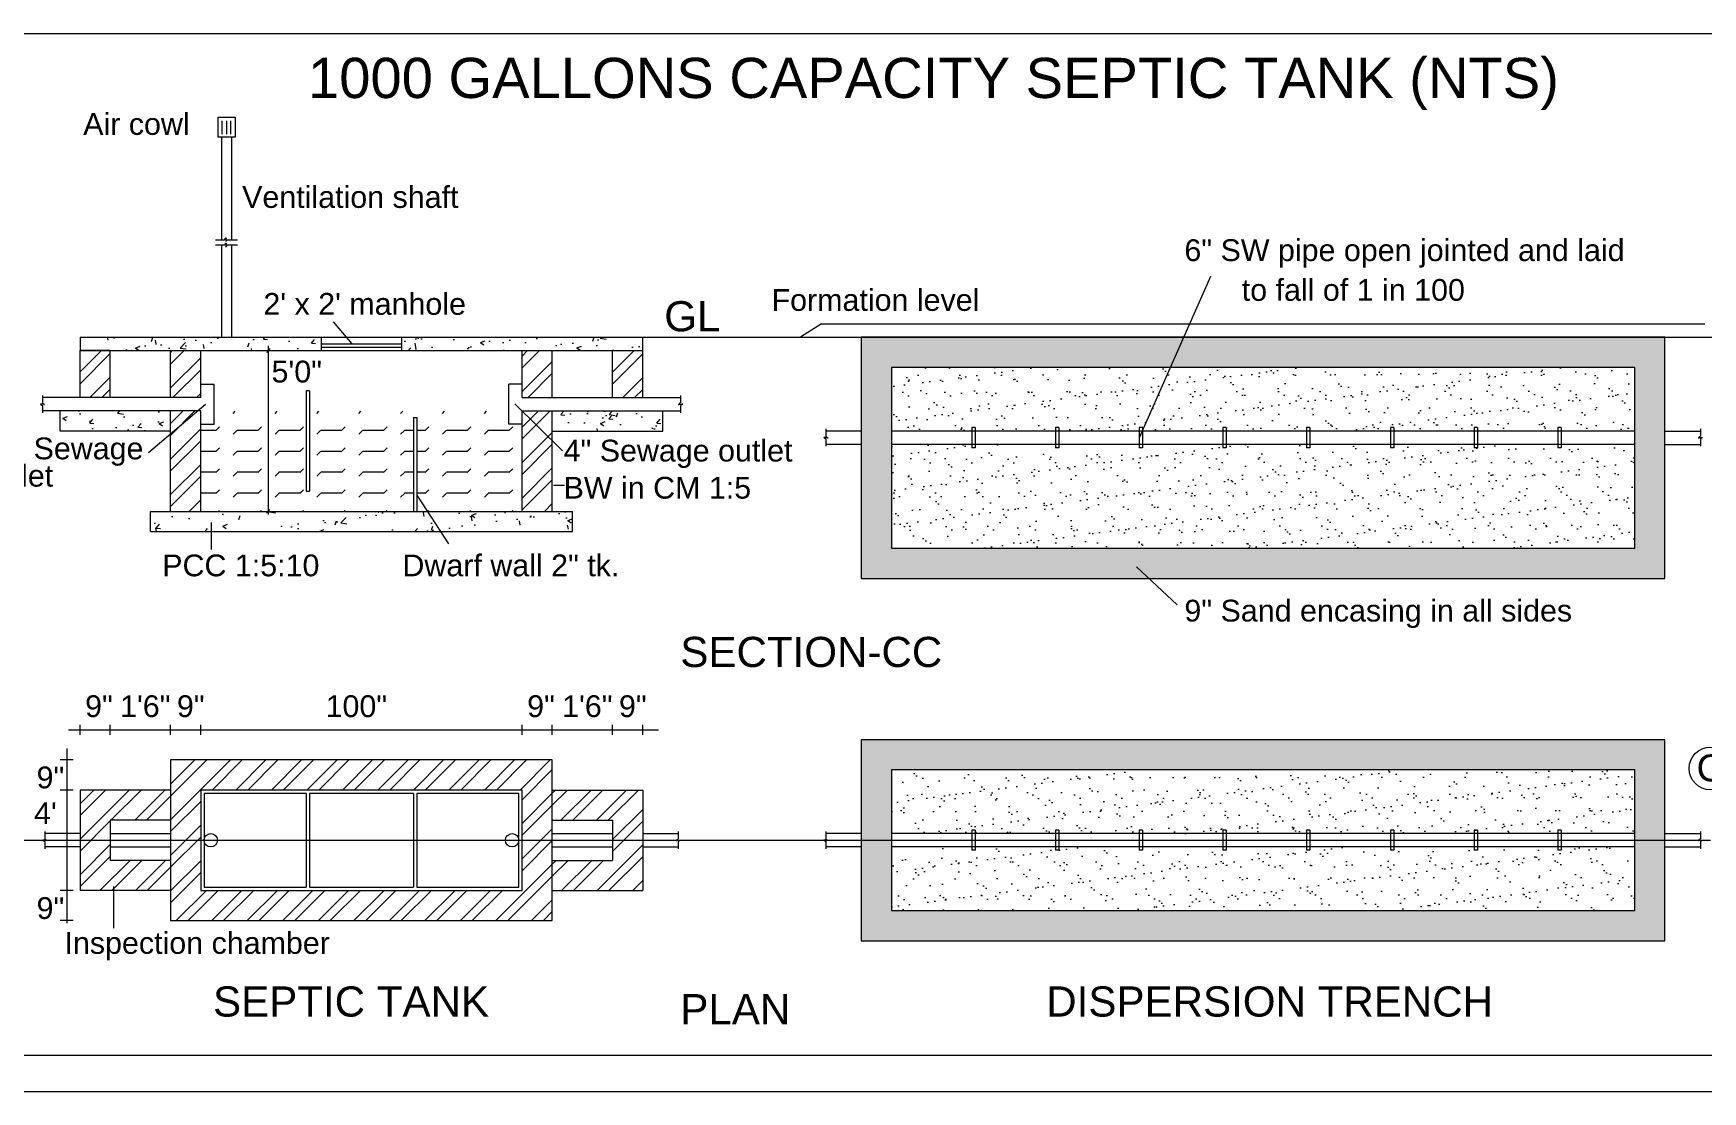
# Model space of a CAD drawing. Header units: metres. Extents: x -1560643 to -1560434, y 43491 to 43663.
# Drawn here: x -1560598.19 to -1560582.86, y 43491.02 to 43500.73 of the extents above; entities that cross this region are included whole.
import ezdxf

# ---------------------------------------------------------------- set-up
doc = ezdxf.new("R2010")
doc.units = ezdxf.units.M
doc.header["$LTSCALE"] = 750
doc.header["$MEASUREMENT"] = 0
doc.linetypes.add('ACAD_ISO04W100', pattern=[30, 24, -3, 0, -3])
doc.layers.get('0').update_dxf_attribs({"lineweight": 5})
doc.layers.add('BLK_1_FLR_0_DRINKING_WATER', color=7, linetype='Continuous', lineweight=5)
doc.styles.add('bold', font='arial.ttf')
doc.styles.add('regular', font='arial.ttf', dxfattribs={"height": 15})
pattern_1 = [(44.99999999999999, (-3821.634355768896, -3526.185797673607), (-6.420507353598072, 6.420507353598066), []), (44.99999999999999, (-3817.354017540348, -3526.185797673607), (-6.420507353598072, 6.420507353598066), [])]
pattern_2 = [(37.49999999999998, (-3821.634355768896, -3526.185797673607), (-0.1143955424361501, 3.499099855124366), [0, -2.76031044733947, 0, -3.087189316103352, 0, -2.950989787451737]), (7.499999999999998, (-3821.634355768896, -3526.185797673607), (3.213903374347723, 5.124999518270808), [0, -1.489114846591028, 0, -2.487911390036229, 0, -0.9533967005613292]), (327.5, (-3823.868028038793, -3526.185797673607), (5.655262049664378, 0.0102768056579845), [0, -0.9079968576774582, 0, -3.26878868763885, 0, -4.267585231084054]), (317.5, (-3823.868028038793, -3526.185797673607), (5.459107021464498, 1.593853310041168), [0, -0.4539984288387287, 0, -2.142872584118796, 0, -2.451591515729135])]
pattern_3 = [(37.49999999999998, (-3821.634355768896, -3526.185797673607), (-0.3050547798297337, 9.330932946998303), [0, -7.36082785957192, 0, -8.23250484294228, 0, -7.869306099871298]), (7.499999999999998, (-3821.634355768896, -3526.185797673607), (8.570408998260598, 13.66666538205548), [0, -3.970972924242742, 0, -6.634430373429949, 0, -2.542391201496878]), (327.5, (-3827.590815155272, -3526.185797673607), (15.080698799105, 0.0274048150879588), [0, -2.421324953806555, 0, -8.716769833703601, 0, -11.38022728289081]), (317.5, (-3827.590815155272, -3526.185797673607), (14.55761872390533, 4.25027549344312), [0, -1.210662476903274, 0, -5.714326890983462, 0, -6.537577375277692])]

# ---------------------------------------------------------------- blocks, each defined once
blk = doc.blocks.new('A$C52BB42CC')
h = blk.add_hatch()
h.set_pattern_fill('AR-CONC', color=256, scale=2.421324953806555, style=0)
h.set_pattern_definition([(49.99999999999996, (-3821.634355768896, -3459.991526558658), (17.36719978503051, -1.519433103379945), [1.815993715354915, -19.97593086890407]), (355, (-3821.634355768896, -3459.991526558658), (-3.359620664510951, 18.21301583384833), [1.452794972283935, -15.9807446951233]), (100.4513999999994, (-3820.187089165746, -3460.118145872995), (14.00759201955363, 16.69357167333149), [1.543357126073694, -16.9769289195021]), (46.18419999999993, (-3821.634355768896, -3455.148876651044), (25.84137382763949, -4.007753197243157), [2.723990573032352, -29.9638963033558]), (96.63559999999941, (-3819.48090816915, -3455.482857435394), (22.63122132337425, 23.58655908760149), [2.31503576175024, -25.46538931142679]), (351.1842000000001, (-3821.634355768896, -3455.148876651044), (22.63120291125426, 23.58657676387617), [2.179192458425903, -23.97111704268494]), (20.99999999999998, (-3819.213030815096, -3456.359539127948), (14.45305940397542, -9.748711668418972), [1.815993715354889, -19.97593086890388]), (326, (-3819.213030815096, -3456.359539127948), (5.891454848254505, 17.5582389932589), [1.452794972283929, -15.98074469512324]), (71.45140000000002, (-3818.008609714889, -3457.171932536425), (20.34452017337299, 7.8095114004743), [1.543357126073708, -16.97692891950228]), (37.49999999999998, (-3821.634355768896, -3459.991526558658), (0.2944296111443323, 8.060441952505856), [0, -15.78703869881873, 0, -16.2228771905039, 0, -16.04127781896841]), (7.499999999999998, (-3821.634355768896, -3459.991526558658), (6.369768355950224, 9.549989200543187), [0, -9.249461323541023, 0, -15.42383995574773, 0, -6.113845508361539]), (327.5, (-3827.033910415877, -3459.991526558658), (12.92557585606061, -0.5461267376035988), [0, -6.053312384516389, 0, -18.88633463969114, 0, -25.06071327189785]), (317.5, (-3829.455235369664, -3459.991526558658), (14.12083224543576, 2.423866917216048), [0, -7.869306099871298, 0, -12.54246326071794, 0, -17.79673841047817])])
h.paths.add_polyline_path([(1993.065151622373, 293.426417326129), (1993.065151622373, 298.2690672337376), (1905.897453285317, 298.2690672337376), (1905.897453285317, 293.426417326129)])
h.paths.add_polyline_path([(1876.841553839651, 293.426417326129), (1876.841553839651, 298.2690672337376), (1789.673855502595, 298.2690672337376), (1789.673855502595, 293.426417326129)])
h.paths.add_polyline_path([(1822.361742378998, 264.3705178804448), (1822.361742378998, 271.6344927418686), (1782.409880641208, 271.6344927418686), (1782.409880641208, 264.3705178804448)])
h.paths.add_polyline_path([(1967.641239607386, 228.0506435733478), (1967.641239607386, 235.3146184347643), (1815.097767517611, 235.3146184347643), (1815.097767517611, 228.0506435733478)])
h.paths.add_polyline_path([(2000.329126483819, 264.3705178804448), (2000.329126483819, 271.6344927418686), (1960.37726474597, 271.6344927418686), (1960.37726474597, 264.3705178804448)])
h = blk.add_hatch()
h.set_pattern_fill('AR-SAND', color=256, scale=1.815993715354916, style=0)
h.set_pattern_definition(pattern_2)
h.paths.add_polyline_path([(2362.611846664629, 211.1013688967032), (2362.611846664629, 298.2690672337376), (2072.052852207882, 298.2690672337376), (2072.052852207882, 211.1013688967032)])
h.paths.add_polyline_path([(2351.715884372534, 221.997331188828), (2351.715884372534, 287.3731049416056), (2082.948814500007, 287.3731049416056), (2082.948814500007, 221.997331188828)], flags=16)
h = blk.add_hatch()
h.set_pattern_fill('ANSI32', color=256, scale=24.21324953806556, style=0)
h.set_pattern_definition([(44.99999999999999, (-3821.634355768896, -3459.991526558658), (-6.420507353598072, 6.420507353598066), []), (44.99999999999999, (-3817.354017540348, -3459.991526558658), (-6.420507353598072, 6.420507353598066), [])])
h.paths.add_polyline_path([(1833.257704671123, 293.426417326129), (1822.361742378998, 293.426417326129), (1822.361742378998, 276.4771426494808), (1833.257704671123, 276.4771426494808)])
h.paths.add_polyline_path([(1833.257704671123, 271.6344927418686), (1822.361742378998, 271.6344927418686), (1822.361742378998, 235.3146184347643), (1833.257704671123, 235.3146184347643)])
h.paths.add_polyline_path([(1800.569817794749, 293.426417326129), (1789.673855502595, 293.426417326129), (1789.673855502595, 276.4771426494808), (1800.569817794749, 276.4771426494808)])
h.paths.add_polyline_path([(1960.37726474597, 293.426417326129), (1949.481302453874, 293.426417326129), (1949.481302453816, 276.4771426494808), (1960.37726474597, 276.4771426494808)])
h.paths.add_polyline_path([(1960.37726474597, 271.6344927418686), (1949.481302453816, 271.6344927418686), (1949.481302453816, 235.3146184347643), (1960.37726474597, 235.3146184347643)])
h.paths.add_polyline_path([(1993.065151622373, 293.426417326129), (1982.169189330278, 293.426417326129), (1982.169189330278, 276.4771426494808), (1993.065151622373, 276.4771426494808)])
h = blk.add_hatch()
h.set_pattern_fill('AR-SAND', color=256, scale=4.842649907613111, style=0)
h.set_pattern_definition(pattern_3)
h.paths.add_polyline_path([(2082.948814500007, 287.3731049416128), (2082.948814500007, 264.3705178804485), (2112.004713945731, 264.3705178804485), (2112.004713945731, 265.5811803573524), (2113.215376422624, 265.5811803573524), (2113.215376422624, 264.3705178804485), (2142.271275868261, 264.3705178804485), (2142.271275868261, 265.5811803573524), (2143.481938345241, 265.5811803573524), (2143.481938345241, 264.3705178804485), (2172.537837790878, 264.3705178804448), (2172.537837790878, 265.5811803573452), (2173.748500267743, 265.5811803573452), (2173.748500267743, 264.3705178804485), (2202.804399713409, 264.3705178804485), (2202.804399713409, 265.5811803573452), (2204.015062190331, 265.5811803573452), (2204.015062190331, 264.3705178804485), (2233.070961636026, 264.3705178804485), (2233.070961636026, 265.5811803573524), (2234.281624112918, 265.5811803573524), (2234.281624112918, 264.3705178804485), (2263.337523558584, 264.3705178804485), (2263.337523558584, 265.5811803573524), (2264.548186035507, 265.5811803573452), (2264.548186035507, 264.3705178804485), (2293.604085481173, 264.3705178804485), (2293.604085481173, 265.5811803573524), (2294.814747958096, 265.5811803573524), (2294.814747958096, 264.3705178804485), (2323.87064740379, 264.3705178804485), (2323.87064740379, 265.5811803573452), (2325.081309880654, 265.5811803573452), (2325.081309880654, 264.3705178804485), (2351.715884372534, 264.3705178804485), (2351.715884372534, 287.3731049416056)])
h.paths.add_polyline_path([(2173.748500267743, 259.527867972829), (2173.748500267743, 258.3172054959287), (2172.537837790878, 258.3172054959287), (2172.537837790878, 259.527867972829), (2143.481938345241, 259.527867972829), (2143.481938345241, 258.3172054959287), (2142.271275868261, 258.3172054959287), (2142.271275868261, 259.527867972829), (2113.215376422624, 259.527867972829), (2113.215376422624, 258.3172054959287), (2112.004713945731, 258.3172054959287), (2112.004713945731, 259.527867972829), (2082.948814500007, 259.527867972829), (2082.948814500007, 221.997331188828), (2351.715884372534, 221.997331188828), (2351.715884372534, 259.5278679728253), (2325.081309880654, 259.527867972829), (2325.081309880654, 258.3172054959177), (2323.87064740379, 258.3172054959177), (2323.87064740379, 259.527867972829), (2294.814747958096, 259.527867972829), (2294.814747958096, 258.3172054959287), (2293.604085481173, 258.3172054959287), (2293.604085481173, 259.527867972829), (2264.548186035507, 259.527867972829), (2264.548186035507, 258.3172054959287), (2263.337523558584, 258.3172054959287), (2263.337523558584, 259.527867972829), (2234.281624112918, 259.527867972829), (2234.281624112918, 258.3172054959287), (2233.070961636026, 258.3172054959287), (2233.070961636026, 259.527867972829), (2204.015062190331, 259.527867972829), (2204.015062190331, 258.3172054959287), (2202.804399713409, 258.3172054959287), (2202.804399713409, 259.527867972829)])
h = blk.add_hatch()
h.set_pattern_fill('FLEX', color=256, scale=30.26656192258195, style=0)
h.set_pattern_definition([(0, (-3821.634355768896, -3459.991526558658), (0, 7.566640480645473), [7.566640480645487, -7.566640480645487]), (44.99999999999999, (-3814.067715288214, -3459.991526558658), (4e-16, 7.566640467948412), [1.891660120161369, -6.917525361317577, 1.891660120161369, -10.70084560164031])])
h.paths.add_polyline_path([(1910.134771954501, 269.2131677880534), (1911.345434431394, 269.2131677880534), (1911.345434431394, 235.3146184347643), (1949.481302453816, 235.3146184347643), (1949.481302453874, 266.7918428342491), (1944.638652546244, 266.7918428342491), (1944.638652546244, 271.4931829917987), (1872.604235170467, 271.4931829917914), (1872.604235170467, 242.5785932961917), (1871.393572693574, 242.5785932961917), (1871.393572693574, 271.4931829917914), (1838.100354578724, 271.4931829917841), (1838.100354578724, 266.7918428342491), (1833.257704671123, 266.7918428342491), (1833.257704671123, 235.3146184347643), (1910.134771954501, 235.3146184347643)])
h = blk.add_hatch()
h.set_pattern_fill('AR-SAND', color=256, scale=1.815993715354916, style=0)
h.set_pattern_definition(pattern_2)
h.paths.add_polyline_path([(2362.611846664629, 80.12743333382605), (2362.611846664629, 152.7671819480238), (2072.052852207882, 152.7671819480238), (2072.052852207882, 80.12743333382605)])
h.paths.add_polyline_path([(2082.948814500007, 91.02339562595807), (2082.948814500007, 141.871219655899), (2351.715884372534, 141.8712196558954), (2351.715884372534, 91.02339562595807)], flags=16)
h = blk.add_hatch()
h.set_pattern_fill('ANSI32', color=256, scale=24.21324953806556, style=0)
h.set_pattern_definition(pattern_1)
h.paths.add_polyline_path([(1960.37726474597, 145.5032070866109), (1822.361742378998, 145.5032070866109), (1822.361742378998, 87.39140819524619), (1960.37726474597, 87.39140819524981)])
h.paths.add_polyline_path([(1949.481302453874, 134.6072447944716), (1949.481302453874, 98.28737048737457), (1833.257704671123, 98.28737048737457), (1833.257704671123, 134.6072447944716)], flags=16)
h = blk.add_hatch()
h.set_pattern_fill('AR-SAND', color=256, scale=4.842649907613111, style=0)
h.set_pattern_definition(pattern_3)
h.paths.add_polyline_path([(2351.715884372534, 91.02339562595807), (2351.715884372534, 114.0259826871151), (2325.081309880654, 114.0259826871151), (2325.081309880654, 112.8153202102039), (2323.87064740379, 112.8153202102039), (2323.87064740379, 114.0259826871151), (2294.814747958096, 114.0259826871151), (2294.814747958096, 112.8153202102185), (2293.604085481173, 112.8153202102185), (2293.604085481173, 114.0259826871151), (2264.548186035507, 114.0259826871151), (2264.548186035507, 112.8153202102185), (2263.337523558584, 112.8153202102185), (2263.337523558584, 114.0259826871151), (2234.281624112918, 114.0259826871151), (2234.281624112918, 112.8153202102185), (2233.070961636026, 112.8153202102185), (2233.070961636026, 114.0259826871151), (2204.015062190389, 114.0259826871151), (2204.015062190331, 112.8153202102148), (2202.804399713409, 112.8153202102148), (2202.804399713409, 114.0259826871151), (2173.748500267743, 114.0259826871188), (2173.748500267743, 112.8153202102185), (2172.537837790878, 112.8153202102185), (2172.537837790878, 114.0259826871188), (2143.481938345241, 114.0259826871188), (2143.481938345241, 112.8153202102185), (2142.271275868261, 112.8153202102185), (2142.271275868261, 114.0259826871188), (2113.215376422624, 114.0259826871188), (2113.215376422624, 112.8153202102185), (2112.004713945731, 112.8153202102185), (2112.004713945731, 114.0259826871188), (2082.948814500007, 114.0259826871188), (2082.948814500007, 91.02339562595807)])
h.paths.add_polyline_path([(2233.070961636026, 118.8686325947346), (2233.070961636026, 120.079295071635), (2234.281624112918, 120.079295071635), (2234.281624112918, 118.8686325947346), (2263.337523558584, 118.8686325947346), (2263.337523558584, 120.079295071635), (2264.548186035507, 120.079295071635), (2264.548186035507, 118.8686325947346), (2293.604085481173, 118.8686325947346), (2293.604085481173, 120.079295071635), (2294.814747958096, 120.079295071635), (2294.814747958096, 118.8686325947346), (2323.87064740379, 118.8686325947346), (2323.87064740379, 120.0792950716204), (2325.081309880654, 120.0792950716204), (2325.081309880654, 118.8686325947346), (2351.715884372534, 118.8686325947346), (2351.715884372534, 141.871219655899), (2082.948814500007, 141.871219655899), (2082.948814500007, 118.8686325947346), (2112.004713945731, 118.8686325947346), (2112.004713945731, 120.079295071635), (2113.215376422624, 120.079295071635), (2113.215376422624, 118.8686325947346), (2142.271275868261, 118.8686325947346), (2142.271275868261, 120.079295071635), (2143.481938345241, 120.079295071635), (2143.481938345241, 118.8686325947346), (2172.537837790878, 118.8686325947346), (2172.537837790878, 120.079295071635), (2173.748500267743, 120.079295071635), (2173.748500267743, 118.8686325947346), (2202.804399713409, 118.8686325947346), (2202.804399713409, 120.079295071635), (2204.015062190331, 120.079295071635), (2204.015062190331, 118.8686325947346)])
h = blk.add_hatch()
h.set_pattern_fill('ANSI32', color=256, scale=24.21324953806556, style=0)
h.set_pattern_definition(pattern_1)
h.paths.add_polyline_path([(1993.065151622373, 134.6072447944716), (1960.37726474597, 134.6072447944789), (1960.37726474597, 123.7112825023469), (1982.169189330278, 123.7112825023469), (1982.169189330278, 109.1833327795102), (1960.37726474597, 109.1833327795102), (1960.37726474597, 98.28737048738184), (1993.065151622373, 98.28737048737457)])
h.paths.add_polyline_path([(1800.569817794749, 123.7112825023469), (1822.361742378998, 123.7112825023469), (1822.361742378998, 134.6072447944716), (1789.673855502595, 134.6072447944789), (1789.673855502595, 98.28737048738184), (1822.361742378998, 98.28737048737457), (1822.361742378998, 109.1833327795102), (1800.569817794749, 109.1833327795102)])
for p, q in [((1839.632582574035, 370.5670303456427), (1839.632582574035, 377.8310052070591)), ((1839.632582574035, 377.8310052070591), (1845.6858949585, 377.8310052070591)), ((1841.057409574074, 371.7125401549092), (1841.057409574074, 376.5115487320763)), ((1842.659238766268, 371.7125401549092), (1842.659238766268, 376.5115487320763)), ((1844.150592436082, 371.7125401549092), (1844.150592436082, 376.5115487320763)), ((1845.6858949585, 377.8310052070591), (1845.6858949585, 370.5670303456427)), ((1845.6858949585, 370.5670303456427), (1839.632582574035, 370.5670303456427)), ((1840.843245050899, 333.4802129661875), (1840.843245050899, 370.5670303456427)), ((1844.475232481636, 333.4802129661875), (1844.475232481636, 370.5670303456427)), ((1838.630271066533, 333.4802129661875), (1841.812941172218, 333.4802129661875)), ((1842.962590606534, 333.4802129661875), (1846.554315675137, 333.4802129661875)), ((1838.630271066533, 331.6920262878557), (1841.812941172218, 331.6920262878557)), ((1840.843245050899, 298.2690672337376), (1840.843245050899, 331.6920262878557)), ((1842.962590606534, 331.6920262878557), (1846.554315675137, 331.6920262878557)), ((1844.475232481636, 298.2690672337376), (1844.475232481636, 331.6920262878557)), ((2198.262204757281, 320.1934696198696), (2172.537837790878, 261.9491929266406)), ((1881.138123605779, 303.7778515861063), (1887.889215202478, 295.8477422799333)), ((2057.655645988562, 303.1117171413534), (2050.118626989017, 298.2690672337376)), ((2057.655645988562, 303.1117171413534), (2377.009052884008, 303.1117171413534)), ((1789.673855502595, 298.2690672337376), (1993.065151622373, 298.2690672337376)), ((1789.673855502595, 298.2690672337376), (1789.673855502595, 293.4264173261217)), ((1876.841553839651, 298.2690672337376), (1876.841553839651, 293.4264173261217)), ((1876.841553839651, 295.8477422799333), (1905.897453285317, 295.8477422799333)), ((1905.897453285317, 298.2690672337376), (1905.897453285317, 293.4264173261217)), ((1993.065151622373, 298.2690672337376), (2384.546071883524, 298.2690672337376)), ((1993.065151622373, 293.4264173261217), (1993.065151622373, 298.2690672337376)), ((2362.611846664629, 298.2690672337376), (2072.052852207853, 298.2690672337376)), ((2072.052852207853, 298.2690672337376), (2072.052852207853, 211.1013688966959)), ((2362.611846664629, 211.1013688966959), (2362.611846664629, 298.2690672337376)), ((1800.569817794749, 293.4264173261217), (1789.673855502595, 293.4264173261217)), ((1789.673855502595, 293.4264173261217), (1993.065151622373, 293.4264173261217)), ((1789.673855502595, 276.4771426494772), (1789.673855502595, 293.4264173261217)), ((1800.569817794749, 276.4771426494772), (1800.569817794749, 293.4264173261217)), ((1822.361742378998, 276.4771426494772), (1822.361742378998, 293.4264173261217)), ((1822.361742378998, 293.4264173261217), (1833.257704671123, 293.4264173261217)), ((1833.257704671123, 276.4771426494772), (1833.257704671123, 293.4264173261217)), ((1858.27518695264, 294.1398015378909), (1857.0323796788, 292.7125103989019)), ((1857.634037392534, 295.1162159051382), (1857.634037392534, 234.2350720247159)), ((1876.841553839651, 294.637079803033), (1905.897453285317, 294.637079803033)), ((1949.481302453816, 276.4771426494772), (1949.481302453874, 293.4264173261217)), ((1949.481302453874, 293.4264173261217), (1960.37726474597, 293.4264173261217)), ((1960.37726474597, 276.4771426494772), (1960.37726474597, 293.4264173261217)), ((1982.169189330278, 293.4264173261217), (1993.065151622373, 293.4264173261217)), ((1982.169189330278, 276.4086506818894), (1982.169189330278, 293.4264173261217)), ((1993.065151622373, 276.4771426494772), (1993.065151622373, 293.4264173261217)), ((2351.715884372534, 287.3731049416056), (2082.948814500007, 287.3731049416056)), ((2082.948814500007, 287.3731049416056), (2082.948814500007, 221.9973311888316)), ((2351.715884372534, 221.9973311888316), (2351.715884372534, 287.3731049416056)), ((1833.257704671123, 276.4771426494772), (1833.257704671123, 281.319792557093)), ((1833.257704671123, 281.319792557093), (1838.100354578724, 281.319792557093)), ((1838.100354578724, 266.7918428342564), (1838.100354578724, 281.319792557093)), ((1871.393572693574, 278.8984676032851), (1871.393572693574, 242.5785932961844)), ((1872.604235170467, 278.8984676032851), (1871.393572693574, 278.8984676032851)), ((1872.604235170467, 278.8984676032851), (1872.604235170467, 242.5785932961844)), ((1944.638652546244, 266.7918428342564), (1944.638652546244, 281.319792557093)), ((1949.481302453816, 281.319792557093), (1944.638652546244, 281.319792557093)), ((1949.481302453816, 276.4771426494772), (1949.481302453816, 281.319792557093)), ((1776.058170009899, 277.2033621515366), (1776.058170009899, 274.581250422165)), ((1833.257704671123, 276.4771426494772), (1776.058170009899, 276.4771426494772)), ((1776.058170009899, 273.6158648459896), (1776.058170009899, 270.9404266755846)), ((1833.257704671123, 271.6344927418686), (1776.058170009899, 271.6344927418686)), ((1822.361742378998, 271.6344927418686), (1782.409880641208, 271.6344927418686)), ((1782.409880641208, 264.3705178804521), (1782.409880641208, 271.6344927418686)), ((1835.040767178987, 273.9160627982855), (1814.386644501647, 256.534345504715)), ((1822.361742378998, 235.3146184347715), (1822.361742378998, 271.6344927418686)), ((1833.257704671123, 235.3146184347715), (1833.257704671123, 271.6344927418686)), ((1946.808847535605, 274.2268958097447), (1964.079866751854, 257.1920858563135)), ((1949.481302453816, 276.4771426494772), (2006.680837115069, 276.4771426494772)), ((1949.481302453874, 235.3146184347715), (1949.481302453874, 271.6344927418686)), ((1949.481302453816, 271.6344927418686), (2006.680837115069, 271.6344927418686)), ((1960.37726474597, 235.3146184347715), (1960.37726474597, 271.6344927418686)), ((1960.37726474597, 271.6344927418686), (2000.329126483819, 271.6344927418686)), ((2000.329126483819, 264.3705178804521), (2000.329126483819, 271.6344927418686)), ((2006.680837115069, 277.2033621515366), (2006.680837115069, 274.581250422165)), ((2006.680837115069, 273.6158648459896), (2006.680837115069, 270.9404266755846)), ((1833.257704671123, 266.7918428342564), (1838.100354578724, 266.7918428342564)), ((1910.134771954472, 269.2131677880571), (1910.134771954472, 235.3146184347715)), ((1910.134771954472, 269.2131677880571), (1911.345434431394, 269.2131677880571)), ((1911.345434431394, 269.2131677880571), (1911.345434431394, 235.3146184347715)), ((1949.481302453816, 266.7918428342564), (1944.638652546244, 266.7918428342564)), ((2112.004713945731, 265.5811803573489), (2112.004713945731, 258.3172054959287)), ((2113.215376422624, 265.5811803573489), (2112.004713945731, 265.5811803573489)), ((2113.215376422624, 265.5811803573489), (2113.215376422624, 258.3172054959287)), ((2142.271275868261, 265.5811803573489), (2142.271275868261, 258.3172054959287)), ((2143.481938345241, 265.5811803573489), (2142.271275868261, 265.5811803573489)), ((2143.481938345241, 265.5811803573489), (2143.481938345241, 258.3172054959287)), ((2172.537837790878, 265.5811803573452), (2172.537837790878, 258.3172054959287)), ((2173.748500267743, 265.5811803573452), (2172.537837790878, 265.5811803573452)), ((2173.748500267743, 265.5811803573452), (2173.748500267743, 258.3172054959287)), ((2202.804399713409, 265.5811803573452), (2202.804399713409, 258.3172054959287)), ((2204.015062190331, 265.5811803573452), (2202.804399713409, 265.5811803573452)), ((2204.015062190331, 265.5811803573452), (2204.015062190331, 258.3172054959287)), ((2233.070961636026, 265.5811803573489), (2233.070961636026, 258.3172054959287)), ((2234.281624112918, 265.5811803573489), (2233.070961636026, 265.5811803573489)), ((2234.281624112918, 265.5811803573489), (2234.281624112918, 258.3172054959287)), ((2263.337523558584, 265.5811803573489), (2263.337523558584, 258.3172054959287)), ((2264.548186035507, 265.5811803573489), (2263.337523558584, 265.5811803573489)), ((2264.548186035507, 265.5811803573489), (2264.548186035507, 258.3172054959287)), ((2293.604085481173, 265.5811803573489), (2293.604085481173, 258.3172054959287)), ((2294.814747958096, 265.5811803573489), (2293.604085481173, 265.5811803573489)), ((2294.814747958096, 265.5811803573489), (2294.814747958096, 258.3172054959287)), ((2323.87064740379, 265.5811803573379), (2323.87064740379, 258.3172054959214)), ((2325.081309880654, 265.5811803573379), (2323.87064740379, 265.5811803573379)), ((2325.081309880654, 265.5811803573379), (2325.081309880654, 258.3172054959214)), ((1822.361742378998, 264.3705178804521), (1782.409880641208, 264.3705178804521)), ((1960.37726474597, 264.3705178804521), (2000.329126483819, 264.3705178804521)), ((2059.272516660974, 265.0967373825078), (2059.272516660974, 262.4746256531362)), ((2072.052852207853, 264.3705178804521), (2059.272516660974, 264.3705178804521)), ((2059.272516660974, 261.5092400769609), (2059.272516660974, 258.8338019065523)), ((2072.052852207853, 259.527867972829), (2059.272516660974, 259.527867972829)), ((2351.715884372534, 264.3705178804521), (2082.948814500007, 264.3705178804521)), ((2351.715884372534, 259.5278679728217), (2082.948814500007, 259.527867972829)), ((2362.611846664629, 264.3705178804521), (2375.392182211566, 264.3705178804521)), ((2362.611846664629, 259.527867972829), (2375.392182211566, 259.527867972829)), ((2375.392182211566, 265.0967373825078), (2375.392182211566, 262.4746256531362)), ((2375.392182211566, 261.5092400769609), (2375.392182211566, 258.8338019065523)), ((2113.215376422624, 258.3172054959287), (2112.004713945731, 258.3172054959287)), ((2143.481938345241, 258.3172054959287), (2142.271275868261, 258.3172054959287)), ((2173.748500267743, 258.3172054959287), (2172.537837790878, 258.3172054959287)), ((2204.015062190331, 258.3172054959214), (2202.804399713409, 258.3172054959287)), ((2234.281624112918, 258.3172054959287), (2233.070961636026, 258.3172054959287)), ((2264.548186035507, 258.3172054959287), (2263.337523558584, 258.3172054959287)), ((2294.814747958096, 258.3172054959287), (2293.604085481173, 258.3172054959287)), ((2325.081309880654, 258.3172054959214), (2323.87064740379, 258.3172054959214)), ((1871.393572693574, 242.5785932961844), (1872.604235170467, 242.5785932961844)), ((1960.803712685971, 244.8000774889515), (1964.78908233493, 244.8112829974707)), ((1858.27518695264, 236.0509410369268), (1857.0323796788, 234.6236498979415)), ((1911.345434431394, 241.1913463918754), (1922.814180214831, 223.5780715426117)), ((1815.097767517611, 228.0506435733441), (1815.097767517611, 235.3146184347715)), ((1815.097767517611, 235.3146184347715), (1967.641239607386, 235.3146184347715)), ((1837.032206587988, 231.3162772513751), (1837.032206587988, 221.4987405274442)), ((1967.641239607386, 228.0506435733441), (1967.641239607386, 235.3146184347715)), ((1815.097767517611, 228.0506435733441), (1967.641239607386, 228.0506435733441)), ((2082.948814500007, 221.9973311888316), (2351.715884372534, 221.9973311888316)), ((2171.530970153661, 215.267704855014), (2186.291300021956, 201.5458494843042)), ((2072.052852207853, 211.1013688966959), (2362.611846664629, 211.1013688966959)), ((1789.673855502595, 154.5060572590081), (1789.673855502595, 158.2013398246454)), ((1800.569817794749, 154.5060572590081), (1800.569817794749, 158.2013398246454)), ((1822.361742378998, 154.5060572590081), (1822.361742378998, 158.2013398246454)), ((1833.257704671123, 154.5060572590081), (1833.257704671123, 158.2013398246454)), ((1949.481302453874, 154.5060572590081), (1949.481302453874, 158.2013398246454)), ((1960.37726474597, 154.5060572590081), (1960.37726474597, 158.2013398246454)), ((1982.169189330278, 154.5060572590081), (1982.169189330278, 158.2013398246454)), ((1993.065151622373, 154.5060572590081), (1993.065151622373, 158.2013398246454)), ((1785.413088163448, 156.3536985418286), (1998.753557221149, 156.3536985418286)), ((2362.611846664629, 152.7671819480238), (2072.052852207853, 152.7671819480238)), ((2072.052852207853, 152.7671819480238), (2072.052852207853, 80.12743333382605)), ((2362.611846664629, 80.12743333382605), (2362.611846664629, 152.7671819480238)), ((1787.178795341286, 145.5032070866036), (1782.50328450388, 145.5032070866036)), ((1784.841039922554, 149.6628002966245), (1784.841039922554, 86.5262543688368)), ((1822.361742378998, 145.5032070866036), (1822.361742378998, 87.39140819524619)), ((1960.37726474597, 145.5032070866036), (1822.361742378998, 145.5032070866036)), ((1960.37726474597, 87.39140819524619), (1960.37726474597, 145.5032070866036)), ((2351.715884372534, 141.8712196558954), (2082.948814500007, 141.8712196558954)), ((2082.948814500007, 141.8712196558954), (2082.948814500007, 91.02339562596173)), ((2351.715884372534, 91.02339562595807), (2351.715884372534, 141.8712196558954)), ((1787.178795341286, 134.6072447944789), (1782.50328450388, 134.6072447944789)), ((1822.361742378998, 134.6072447944789), (1789.673855502595, 134.6072447944789)), ((1789.673855502595, 134.6072447944789), (1789.673855502595, 98.2873704873782)), ((1833.257704671123, 134.6072447944789), (1833.257704671123, 98.2873704873782)), ((1949.481302453874, 134.6072447944789), (1833.257704671123, 134.6072447944789)), ((1834.468367148074, 133.3965823175749), (1834.468367148074, 99.4980329642822)), ((1871.393572693574, 133.3965823175749), (1834.468367148074, 133.3965823175749)), ((1871.393572693574, 133.3965823175749), (1871.393572693574, 99.4980329642822)), ((1872.604235170467, 133.3965823175749), (1872.604235170467, 99.4980329642822)), ((1910.134771954472, 133.3965823175749), (1872.604235170467, 133.3965823175749)), ((1910.134771954472, 133.3965823175749), (1910.134771954472, 99.4980329642822)), ((1948.270639976894, 133.3965823175749), (1911.345434431394, 133.3965823175749)), ((1911.345434431394, 133.3965823175749), (1911.345434431394, 99.4980329642822)), ((1948.270639976894, 99.4980329642822), (1948.270639976894, 133.3965823175749)), ((1949.481302453874, 98.2873704873782), (1949.481302453874, 134.6072447944789)), ((1960.37726474597, 134.6072447944789), (1993.065151622373, 134.6072447944789)), ((1993.065151622373, 134.6072447944789), (1993.065151622373, 98.2873704873782)), ((1822.361742378998, 123.7112825023396), (1800.569817794749, 123.7112825023396)), ((1800.569817794749, 123.7112825023396), (1800.569817794749, 109.1833327795066)), ((1960.37726474597, 123.7112825023396), (1982.169189330278, 123.7112825023396)), ((1982.169189330278, 123.7112825023396), (1982.169189330278, 109.1833327795066)), ((1776.893519955716, 119.5948520967977), (1776.893519955716, 116.9727403674187)), ((1789.673855502595, 118.8686325947274), (1776.893519955716, 118.8686325947274)), ((1776.893519955716, 116.0073547912434), (1776.893519955716, 113.3319166208384)), ((1800.569817794749, 118.8686325947274), (1822.361742378998, 118.8686325947274)), ((1960.37726474597, 118.8686325947274), (1982.169189330278, 118.8686325947274)), ((1993.065151622373, 118.8686325947274), (2005.845487169223, 118.8686325947274)), ((2005.845487169223, 119.5948520967977), (2005.845487169223, 116.9727403674187)), ((2005.845487169223, 116.0073547912434), (2005.845487169223, 113.3319166208384)), ((2059.272516660974, 119.5948520967977), (2059.272516660974, 116.9727403674187)), ((2072.052852207853, 118.8686325947274), (2059.272516660974, 118.8686325947274)), ((2059.272516660974, 116.0073547912434), (2059.272516660974, 113.3319166208384)), ((2351.715884372534, 118.8686325947346), (2082.948814500007, 118.8686325947274)), ((2112.004713945731, 120.0792950716386), (2112.004713945731, 112.8153202102148)), ((2113.215376422624, 120.0792950716386), (2112.004713945731, 120.0792950716386)), ((2113.215376422624, 120.0792950716386), (2113.215376422624, 112.8153202102148)), ((2143.481938345241, 120.0792950716386), (2142.271275868261, 120.0792950716386)), ((2142.271275868261, 120.0792950716386), (2142.271275868261, 112.8153202102148)), ((2143.481938345241, 120.0792950716386), (2143.481938345241, 112.8153202102148)), ((2173.748500267743, 120.0792950716386), (2172.537837790878, 120.0792950716386)), ((2172.537837790878, 120.0792950716386), (2172.537837790878, 112.8153202102112)), ((2173.748500267743, 120.0792950716386), (2173.748500267743, 112.8153202102112)), ((2204.015062190331, 120.0792950716386), (2202.804399713409, 120.0792950716386)), ((2202.804399713409, 120.0792950716386), (2202.804399713409, 112.8153202102112)), ((2204.015062190331, 120.0792950716386), (2204.015062190331, 112.8153202102112)), ((2234.281624112918, 120.0792950716386), (2233.070961636026, 120.0792950716386)), ((2233.070961636026, 120.0792950716386), (2233.070961636026, 112.8153202102148)), ((2234.281624112918, 120.0792950716386), (2234.281624112918, 112.8153202102148)), ((2264.548186035507, 120.0792950716386), (2263.337523558584, 120.0792950716386)), ((2263.337523558584, 120.0792950716386), (2263.337523558584, 112.8153202102148)), ((2264.548186035507, 120.0792950716386), (2264.548186035507, 112.8153202102148)), ((2294.814747958096, 120.0792950716386), (2293.604085481173, 120.0792950716386)), ((2293.604085481173, 120.0792950716386), (2293.604085481173, 112.8153202102148)), ((2294.814747958096, 120.0792950716386), (2294.814747958096, 112.8153202102148)), ((2325.081309880654, 120.0792950716277), (2323.87064740379, 120.0792950716277)), ((2323.87064740379, 120.0792950716277), (2323.87064740379, 112.8153202102075)), ((2325.081309880654, 120.0792950716277), (2325.081309880654, 112.8153202102075)), ((2362.611846664629, 118.8686325947274), (2375.392182211566, 118.8686325947274)), ((2375.392182211566, 119.5948520967977), (2375.392182211566, 116.9727403674187)), ((2375.392182211566, 116.0073547912434), (2375.392182211566, 113.3319166208384)), ((1789.673855502595, 114.0259826871151), (1776.893519955716, 114.0259826871151)), ((1800.569817794749, 114.0259826871151), (1822.361742378998, 114.0259826871151)), ((1822.361742378998, 109.1833327795066), (1800.569817794749, 109.1833327795066)), ((1960.37726474597, 114.0259826871151), (1982.169189330278, 114.0259826871151)), ((1960.37726474597, 109.1833327795066), (1982.169189330278, 109.1833327795066)), ((1993.065151622373, 114.0259826871151), (2005.845487169223, 114.0259826871151)), ((2072.052852207853, 114.0259826871151), (2059.272516660974, 114.0259826871151)), ((2351.715884372534, 114.0259826871079), (2082.948814500007, 114.0259826871151)), ((2113.215376422624, 112.8153202102148), (2112.004713945731, 112.8153202102148)), ((2143.481938345241, 112.8153202102148), (2142.271275868261, 112.8153202102148)), ((2173.748500267743, 112.8153202102112), (2172.537837790878, 112.8153202102112)), ((2204.015062190331, 112.8153202102112), (2202.804399713409, 112.8153202102112)), ((2234.281624112918, 112.8153202102148), (2233.070961636026, 112.8153202102148)), ((2264.548186035507, 112.8153202102148), (2263.337523558584, 112.8153202102148)), ((2294.814747958096, 112.8153202102148), (2293.604085481173, 112.8153202102148)), ((2325.081309880654, 112.8153202102075), (2323.87064740379, 112.8153202102075)), ((2362.611846664629, 114.0259826871151), (2375.392182211566, 114.0259826871151)), ((1787.178795341286, 98.2873704873782), (1782.50328450388, 98.2873704873782)), ((1822.361742378998, 98.2873704873782), (1789.673855502595, 98.2873704873782)), ((1801.676350003195, 99.69304177019148), (1801.676350003195, 84.73036942306135)), ((1833.257704671123, 98.2873704873782), (1949.481302453874, 98.2873704873782)), ((1834.468367148074, 99.4980329642822), (1871.393572693574, 99.4980329642822)), ((1872.604235170467, 99.4980329642822), (1910.134771954472, 99.4980329642822)), ((1911.345434431394, 99.4980329642822), (1948.270639976894, 99.4980329642822)), ((1960.37726474597, 98.2873704873782), (1993.065151622373, 98.2873704873782)), ((2082.948814500007, 91.02339562596173), (2351.715884372534, 91.02339562595807)), ((1787.178795341286, 87.39140819524619), (1782.50328450388, 87.39140819524619)), ((1822.361742378998, 87.39140819524619), (1960.37726474597, 87.39140819524619)), ((2072.052852207853, 80.12743333382605), (2362.611846664629, 80.12743333382605))]:
    blk.add_line(p, q)
at = {"linetype": 'ACAD_ISO04W100'}
blk.add_line((1752.260022012575, 116.4473076409267), (2379.100572693104, 116.4473076409267), dxfattribs=at)
at = {"linetype": 'ByBlock'}
blk.add_line((7.6044234447e-06, 25.60435982310446), (2934.867348922912, 25.60435982310446), dxfattribs=at)
blk.add_lwpolyline([(1752.260022012575, 408.0825051464199), (2396.879707837536, 408.0825051464199), (2396.879707837536, 38.65288917642464), (1752.260022012575, 38.65288917642464)], close=True)
for centre, radius in [((2379.100572693104, 142.3919442071783), 7.752117766740997), ((1836.88969210186, 116.4473076409267), 2.421324953806555), ((1945.849315023166, 116.4473076409267), 2.421324953806555)]:
    blk.add_circle(centre, radius)
for points in [[(1841.812941172247, 333.4802129661875), (1842.487722366524, 334.2238991977938), (1842.297655258531, 332.9391418545312), (1842.962590606534, 333.4802129661875)], [(1841.812941172247, 331.6920262878557), (1842.458168270416, 332.289893782352), (1842.305648072652, 330.9349126272464), (1842.962590606534, 331.6920262878557)], [(1776.058170009899, 274.581250422165), (1776.736044351739, 273.9261649736691), (1776.058170009899, 274.0718944135588), (1775.32053083874, 274.0985528761848), (1776.058170009899, 273.6158648459896)], [(2006.680837115069, 274.581250422165), (2006.002962773142, 273.9261649736691), (2006.680837115069, 274.0718944135588), (2007.418476286286, 274.0985528761848), (2006.680837115069, 273.6158648459896)], [(2059.272516660974, 262.4746256531325), (2059.950391002873, 261.8195402046367), (2059.272516660974, 261.9652696445337), (2058.534877489758, 261.9919281071561), (2059.272516660974, 261.5092400769609)], [(2375.392182211566, 262.4746256531325), (2374.714307869697, 261.8195402046367), (2375.392182211566, 261.9652696445337), (2376.129821382783, 261.9919281071561), (2375.392182211566, 261.5092400769609)], [(1776.893519955716, 116.9727403674151), (1777.571394297585, 116.3176549189265), (1776.893519955716, 116.4633843588162), (1776.155880784499, 116.4900428214423), (1776.893519955716, 116.0073547912434)], [(2005.845487169252, 116.9727403674151), (2005.167612827383, 116.3176549189265), (2005.845487169252, 116.4633843588162), (2006.583126340469, 116.4900428214423), (2005.845487169252, 116.0073547912434)], [(2059.272516660974, 116.9727403674151), (2059.950391002873, 116.3176549189265), (2059.272516660974, 116.4633843588162), (2058.534877489758, 116.4900428214423), (2059.272516660974, 116.0073547912434)], [(2375.392182211566, 116.9727403674151), (2374.714307869697, 116.3176549189265), (2375.392182211566, 116.4633843588162), (2376.129821382783, 116.4900428214423), (2375.392182211566, 116.0073547912434)]]:
    blk.add_spline(points, degree=3)
for s, height, style, p in [('1000 GALLONS CAPACITY SEPTIC TANK (NTS)', 14.52794972283933, 'bold', (1872.055808368546, 384.724087092487)), ('Air cowl', 7.869306099871304, 'bold', (1790.786313383694, 371.4015453751599)), ('Ventilation shaft', 7.869306099871304, 'bold', (1848.231627376225, 345.0123698595926)), ('6" SW pipe open jointed and laid', 7.869306099871304, 'bold', (2188.875023007713, 325.7925651281003)), ("2' x 2' manhole", 7.869306099871304, 'bold', (1855.913017365849, 306.3756409772832)), ('Formation level', 7.869306099871304, 'bold', (2039.627260501497, 307.7869265713343)), ('to fall of 1 in 100', 7.869306099871304, 'bold', (2209.617879986035, 311.4267035819139)), ('GL', 10.8959622921295, 'bold', (2000.834032108251, 300.4050588646023)), ('5\'0"', 7.869306099871304, 'regular', (1858.869428180507, 281.9187972022773)), ('4" Sewage ', 7.869306099871304, 'bold', (1759.769251646474, 254.1390614653501)), ('4" Sewage outlet ', 7.869306099871304, 'bold', (1964.451443990285, 253.3490993260784)), ('inlet', 7.869306099871304, 'bold', (1759.769251646474, 244.2628789783812)), ('BW in CM 1:5', 7.869306099871304, 'bold', (1964.451443990285, 239.9341879151216)), ('PCC 1:5:10', 7.869306099871304, 'bold', (1819.356235946732, 211.862869593253)), ('Dwarf wall 2" tk.', 7.869306099871304, 'bold', (1906.198749505857, 211.862869593253)), ('9" Sand encasing in all sides', 7.869306099871304, 'bold', (2188.875023007713, 195.5095513827254)), ('SECTION-CC', 10.8959622921295, 'bold', (2006.648594711034, 179.0730176606375)), ('9"', 7.869306099871304, 'regular', (1791.466559495165, 160.9773027136434)), ('1\'6"', 7.869306099871304, 'regular', (1804.112213859946, 160.9773027136434)), ('9"', 7.869306099871304, 'regular', (1824.66141396758, 160.9773027136434)), ('100"', 7.869306099871304, 'regular', (1878.405468547571, 160.9773027136434)), ('9"', 7.869306099871304, 'regular', (1951.274006446329, 160.977302713607)), ('1\'6"', 7.869306099871304, 'regular', (1963.919660811225, 160.977302713607)), ('9"', 7.869306099871304, 'regular', (1984.468860918772, 160.977302713607)), ('C', 9.685299815226221, 'regular', (2374.033381046436, 137.7654091745644)), ('9"', 7.869306099871304, 'regular', (1773.936998568184, 135.2265124495789)), ("4'", 7.869306099871304, 'regular', (1773.008444399718, 122.3377403987579)), ('9"', 7.869306099871304, 'regular', (1773.936998568184, 88.01067585034978)), ('Inspection chamber', 7.869306099871304, 'regular', (1784.02390882239, 75.39669117048106)), ('SEPTIC TANK', 10.8959622921295, 'regular', (1837.717026826547, 52.72377100357696)), ('PLAN', 10.8959622921295, 'bold', (2006.648594711034, 49.97442375617175)), ('DISPERSION TRENCH', 10.8959622921295, 'regular', (2138.943757482426, 52.72377100357696))]:
    blk.add_text(s, height=height, dxfattribs=dict(style=style)).set_placement(p)

msp = doc.modelspace()

# ---------------------------------------------------------------- block references
at = {"layer": 'BLK_1_FLR_0_DRINKING_WATER', "xscale": 0.0254016284015961, "yscale": 0.0254016284015961, "zscale": 0.0254016284015961}
msp.add_blockref('A$C52BB42CC', (-1560643.219244889, 43490.36697772178), dxfattribs=at)

doc.saveas('drawing.dxf')
